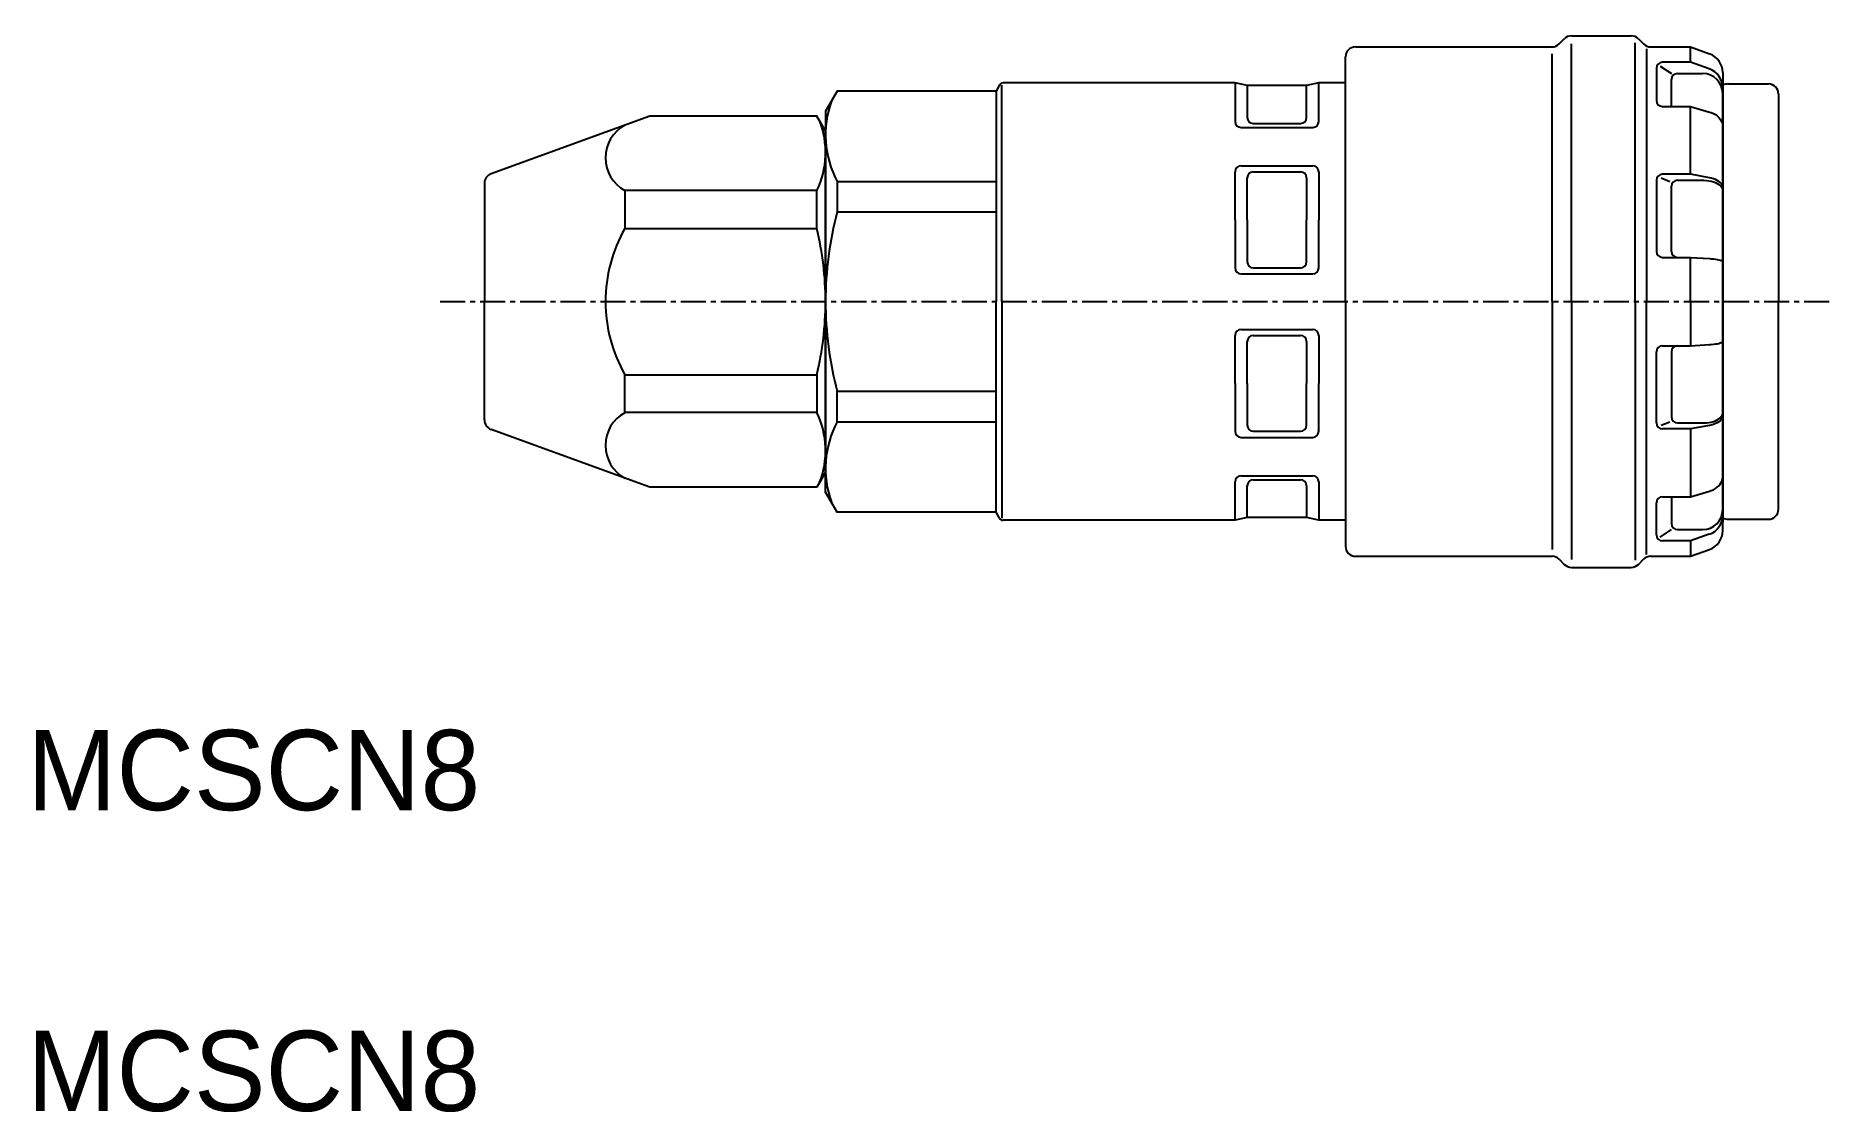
# Model space of a CAD drawing. Extents: x -52.1 to 37.3, y 116.1 to 169.8.
import ezdxf

# ---------------------------------------------------------------- set-up
doc = ezdxf.new("R2010")
doc.units = 0
doc.linetypes.add('CENTER', pattern=[2, 1.25, -0.25, 0.25, -0.25])
doc.layers.get('0').update_dxf_attribs({"linetype": 'CONTINUOUS'})
doc.layers.add('CENTER', color=1, linetype='CENTER')

msp = doc.modelspace()

# ---------------------------------------------------------------- linework, layer by layer
at = {"color": 7, "linetype": 'CONTINUOUS'}
for p, q in [((13.668, 169.258), (23.461, 169.258)), ((23.815, 169.404), (24.072, 169.661)), ((24.426, 169.808), (27.411, 169.808)), ((24.426, 156.558), (24.426, 169.411)), ((27.598, 156.558), (27.598, 169.455)), ((27.765, 169.661), (28.022, 169.404)), ((28.168, 169.162), (28.168, 156.558)), ((30.368, 168.492), (30.368, 169.258)), ((13.168, 156.558), (13.168, 168.758)), ((23.461, 156.558), (23.461, 168.915)), ((28.668, 168.192), (28.668, 166.587)), ((28.855, 168.301), (29.415, 167.928)), ((-3.964, 156.558), (-3.964, 167.352)), ((7.662, 167.458), (7.662, 165.54)), ((7.662, 167.458), (7.662, 165.54)), ((8.268, 167.33), (8.268, 165.74)), ((8.268, 167.33), (8.268, 165.74)), ((11.229, 165.74), (11.229, 167.33)), ((11.229, 165.74), (11.229, 167.33)), ((11.835, 165.54), (11.835, 167.458)), ((11.835, 165.54), (11.835, 167.458)), ((29.415, 166.287), (29.415, 167.628)), ((29.715, 167.928), (30.968, 167.928)), ((31.968, 167.975), (31.968, 156.558)), ((31.968, 156.558), (31.968, 167.558)), ((31.968, 156.558), (31.968, 167.558)), ((31.968, 156.558), (31.968, 167.558)), ((32.25, 167.408), (34.25, 167.408)), ((-4.25, 167.058), (-4.25, 156.558)), ((-4.25, 167.058), (-4.25, 156.558)), ((30.368, 162.908), (30.368, 166.287)), ((34.75, 166.908), (34.75, 156.558)), ((8.568, 165.44), (10.929, 165.44)), ((8.568, 165.44), (10.929, 165.44)), ((7.962, 165.24), (11.535, 165.24)), ((7.962, 165.24), (11.535, 165.24)), ((7.662, 160.633), (7.662, 163.026)), ((7.662, 160.633), (7.662, 163.026)), ((7.962, 163.326), (11.535, 163.326)), ((7.962, 163.326), (11.535, 163.326)), ((8.268, 160.633), (8.268, 162.726)), ((8.268, 160.633), (8.268, 162.726)), ((8.568, 163.026), (10.929, 163.026)), ((8.568, 163.026), (10.929, 163.026)), ((11.229, 162.726), (11.229, 160.633)), ((11.229, 162.726), (11.229, 160.633)), ((11.835, 163.026), (11.835, 160.633)), ((11.835, 163.026), (11.835, 160.633)), ((28.896, 162.722), (29.329, 162.551)), ((-29.75, 162.458), (-29.75, 156.558)), ((-12.173, 162.549), (-12.173, 161.03)), ((-12.173, 162.549), (-4.25, 162.549)), ((28.668, 162.608), (28.668, 159.063)), ((29.415, 159.063), (29.415, 162.308)), ((-12.173, 161.03), (-4.25, 161.03)), ((7.662, 160.633), (7.662, 158.241)), ((7.662, 160.633), (7.662, 158.241)), ((8.268, 160.633), (8.268, 158.541)), ((8.268, 160.633), (8.268, 158.541)), ((11.229, 158.541), (11.229, 160.633)), ((11.229, 158.541), (11.229, 160.633)), ((11.835, 158.241), (11.835, 160.633)), ((11.835, 158.241), (11.835, 160.633)), ((8.568, 158.241), (10.929, 158.241)), ((8.568, 158.241), (10.929, 158.241)), ((30.368, 156.558), (30.368, 158.763)), ((7.962, 157.941), (11.535, 157.941)), ((7.962, 157.941), (11.535, 157.941)), ((-29.75, 150.658), (-29.75, 156.558)), ((-4.25, 146.058), (-4.25, 156.558)), ((-4.25, 146.058), (-4.25, 156.558)), ((-3.964, 156.558), (-3.964, 145.763)), ((13.168, 156.558), (13.168, 144.358)), ((23.461, 156.558), (23.461, 144.201)), ((24.426, 156.558), (24.426, 143.704)), ((27.598, 156.558), (27.598, 143.66)), ((28.168, 143.953), (28.168, 156.558)), ((30.368, 156.558), (30.368, 154.352)), ((31.968, 156.558), (31.968, 145.558)), ((31.968, 156.558), (31.968, 145.558)), ((31.968, 156.558), (31.968, 145.558)), ((31.968, 145.14), (31.968, 156.558)), ((34.75, 146.208), (34.75, 156.558)), ((7.662, 152.482), (7.662, 154.875)), ((7.662, 152.482), (7.662, 154.875)), ((7.962, 155.175), (11.535, 155.175)), ((7.962, 155.175), (11.535, 155.175)), ((8.568, 154.875), (10.929, 154.875)), ((8.568, 154.875), (10.929, 154.875)), ((11.835, 154.875), (11.835, 152.482)), ((11.835, 154.875), (11.835, 152.482)), ((8.268, 152.482), (8.268, 154.575)), ((8.268, 152.482), (8.268, 154.575)), ((11.229, 154.575), (11.229, 152.482)), ((11.229, 154.575), (11.229, 152.482)), ((28.668, 150.508), (28.668, 154.052)), ((29.415, 154.052), (29.415, 150.808)), ((-12.173, 150.567), (-12.173, 152.086)), ((-12.173, 152.086), (-4.25, 152.086)), ((7.662, 152.482), (7.662, 150.09)), ((7.662, 152.482), (7.662, 150.09)), ((8.268, 152.482), (8.268, 150.39)), ((8.268, 152.482), (8.268, 150.39)), ((11.229, 150.39), (11.229, 152.482)), ((11.229, 150.39), (11.229, 152.482)), ((11.835, 150.09), (11.835, 152.482)), ((11.835, 150.09), (11.835, 152.482)), ((-12.173, 150.567), (-4.25, 150.567)), ((28.896, 150.393), (29.329, 150.565)), ((30.368, 150.208), (30.368, 146.829)), ((7.962, 149.79), (11.535, 149.79)), ((7.962, 149.79), (11.535, 149.79)), ((8.568, 150.09), (10.929, 150.09)), ((8.568, 150.09), (10.929, 150.09)), ((7.662, 145.658), (7.662, 147.576)), ((7.662, 145.658), (7.662, 147.576)), ((7.962, 147.876), (11.535, 147.876)), ((7.962, 147.876), (11.535, 147.876)), ((8.568, 147.676), (10.929, 147.676)), ((8.568, 147.676), (10.929, 147.676)), ((11.835, 147.576), (11.835, 145.658)), ((11.835, 147.576), (11.835, 145.658)), ((8.268, 145.785), (8.268, 147.376)), ((8.268, 145.785), (8.268, 147.376)), ((11.229, 147.376), (11.229, 145.785)), ((11.229, 147.376), (11.229, 145.785)), ((29.415, 146.829), (29.415, 145.487)), ((28.668, 144.924), (28.668, 146.529)), ((32.25, 145.708), (34.25, 145.708)), ((28.855, 144.815), (29.415, 145.187)), ((29.715, 145.187), (30.968, 145.187)), ((30.368, 144.624), (30.368, 143.858)), ((13.668, 143.858), (23.461, 143.858)), ((23.815, 143.711), (24.072, 143.454)), ((24.426, 143.308), (27.411, 143.308)), ((27.765, 143.454), (28.022, 143.711))]:
    msp.add_line(p, q, dxfattribs=at)
for points in [[(28.376, 169.258), (30.368, 169.258), (31.31, 168.915)], [(31.292, 168.159), (30.368, 168.492), (28.968, 168.492)], [(-4.077, 167.358), (-4.25, 167.058), (-12.173, 167.058), (-12.75, 166.058), (-12.75, 156.558)], [(13.168, 167.458), (11.835, 167.458), (11.229, 167.33), (8.268, 167.33), (7.662, 167.458), (-3.904, 167.458)], [(28.968, 166.287), (30.368, 166.287), (31.31, 166.01), (31.394, 165.984), (31.504, 165.937), (31.606, 165.881), (31.697, 165.815), (31.777, 165.741), (31.845, 165.66), (31.898, 165.572), (31.937, 165.481), (31.961, 165.386), (31.968, 165.29)], [(-12.75, 156.558), (-12.75, 165.058), (-13.183, 165.808), (-21.508, 165.808), (-29.421, 162.927)], [(31.968, 162.258), (31.961, 162.32), (31.937, 162.382), (31.898, 162.442), (31.845, 162.499), (31.777, 162.552), (31.697, 162.6), (31.606, 162.643), (31.504, 162.68), (31.394, 162.71), (31.31, 162.727), (30.368, 162.908), (28.968, 162.908)], [(29.715, 162.608), (30.968, 162.608), (31.031, 162.608), (31.156, 162.6), (31.277, 162.584), (31.394, 162.561), (31.504, 162.531), (31.606, 162.494), (31.697, 162.451), (31.777, 162.403), (31.845, 162.35), (31.898, 162.293), (31.937, 162.233), (31.961, 162.171), (31.968, 162.109)], [(28.968, 158.763), (30.368, 158.763), (31.31, 158.7), (31.394, 158.694), (31.504, 158.684), (31.606, 158.671), (31.697, 158.656), (31.777, 158.639), (31.845, 158.621), (31.898, 158.601), (31.937, 158.58), (31.961, 158.559), (31.968, 158.537)], [(-12.75, 156.558), (-12.75, 148.058), (-13.183, 147.308), (-21.508, 147.308), (-29.421, 150.188)], [(-4.077, 145.758), (-4.25, 146.058), (-12.173, 146.058), (-12.75, 147.058), (-12.75, 156.558)], [(28.968, 154.352), (30.368, 154.352), (31.31, 154.415), (31.394, 154.421), (31.504, 154.432), (31.606, 154.444), (31.697, 154.459), (31.777, 154.476), (31.845, 154.495), (31.898, 154.514), (31.937, 154.535), (31.961, 154.556), (31.968, 154.578)], [(31.968, 150.858), (31.961, 150.795), (31.937, 150.733), (31.898, 150.674), (31.845, 150.617), (31.777, 150.564), (31.697, 150.516), (31.606, 150.473), (31.504, 150.436), (31.394, 150.405), (31.31, 150.388), (30.368, 150.208), (28.968, 150.208)], [(29.715, 150.508), (30.968, 150.508), (31.031, 150.508), (31.156, 150.516), (31.277, 150.531), (31.394, 150.554), (31.504, 150.585), (31.606, 150.621), (31.697, 150.664), (31.777, 150.713), (31.845, 150.766), (31.898, 150.823), (31.937, 150.882), (31.961, 150.944), (31.968, 151.007)], [(28.968, 146.829), (30.368, 146.829), (31.31, 147.105), (31.394, 147.132), (31.504, 147.178), (31.606, 147.235), (31.697, 147.301), (31.777, 147.375), (31.845, 147.456), (31.898, 147.543), (31.937, 147.634), (31.961, 147.729), (31.968, 147.825)], [(13.168, 145.658), (11.835, 145.658), (11.229, 145.785), (8.268, 145.785), (7.662, 145.658), (-3.904, 145.658)], [(31.292, 144.956), (30.368, 144.624), (28.968, 144.624)], [(28.376, 143.858), (30.368, 143.858), (31.31, 144.201)]]:
    msp.add_lwpolyline(points, dxfattribs=at)
for points in [[(-22.75, 160.206), (-13.183, 160.206), (-13.183, 162.095), (-22.75, 162.095), (-22.75, 160.206)], [(-22.75, 152.909), (-13.183, 152.909), (-13.183, 151.021), (-22.75, 151.021), (-22.75, 152.909)]]:
    msp.add_lwpolyline(points, close=True, dxfattribs=at)
for centre, radius, start, end in [((13.668, 168.758), 0.5, 90, 180), ((23.461, 169.758), 0.5, 270, 315), ((24.426, 169.308), 0.5, 90, 135), ((27.411, 169.308), 0.5, 45, 90), ((28.376, 169.758), 0.5, 225, 270), ((28.968, 168.192), 0.3, 90, 180), ((30.968, 167.213), 1, 0, 71.11828), ((30.968, 167.975), 1, 0, 70), ((-3.904, 167.258), 0.2, 90, 150), ((29.715, 167.628), 0.3, 90, 180), ((30.968, 166.928), 1, 0, 90), ((32.25, 166.708), 0.7, 90, 113.72318), ((34.25, 166.908), 0.5, 0, 90), ((-7.756, 164.882), 4.994, 160.3924, 207.8451), ((28.968, 166.587), 0.3, 180, 270), ((-17.077, 163.986), 4.329, 334.09183, 21.65475), ((7.962, 165.54), 0.3, 180, 270), ((7.962, 165.54), 0.3, 180, 270), ((8.568, 165.74), 0.3, 180, 270), ((8.568, 165.74), 0.3, 180, 270), ((10.929, 165.74), 0.3, 270, 0), ((10.929, 165.74), 0.3, 270, 0), ((11.535, 165.54), 0.3, 270, 0), ((11.535, 165.54), 0.3, 270, 0), ((-21.871, 163.725), 1.852, 118.3378, 241.6622), ((-29.25, 162.458), 0.5, 110, 180), ((7.962, 163.026), 0.3, 90, 180), ((7.962, 163.026), 0.3, 90, 180), ((8.568, 162.726), 0.3, 90, 180), ((8.568, 162.726), 0.3, 90, 180), ((10.929, 162.726), 0.3, 0, 90), ((10.929, 162.726), 0.3, 0, 90), ((11.535, 163.026), 0.3, 0, 90), ((11.535, 163.026), 0.3, 0, 90), ((28.968, 162.608), 0.3, 90, 180), ((29.715, 162.308), 0.3, 90, 180), ((4.859, 156.558), 17.609, 165.28767, 180), ((-16.354, 156.558), 7.364, 150.29745, 180), ((-28.338, 156.558), 15.588, 0, 13.5362), ((7.962, 158.241), 0.3, 180, 270), ((7.962, 158.241), 0.3, 180, 270), ((8.568, 158.541), 0.3, 180, 270), ((8.568, 158.541), 0.3, 180, 270), ((10.929, 158.541), 0.3, 270, 0), ((10.929, 158.541), 0.3, 270, 0), ((11.535, 158.241), 0.3, 270, 0), ((11.535, 158.241), 0.3, 270, 0), ((28.968, 159.063), 0.3, 180, 270), ((29.715, 159.063), 0.3, 180, 270), ((-16.354, 156.558), 7.364, 180, 209.70255), ((-28.338, 156.558), 15.588, 346.4638, 0), ((4.859, 156.558), 17.609, 180, 194.71233), ((7.962, 154.875), 0.3, 90, 180), ((7.962, 154.875), 0.3, 90, 180), ((8.568, 154.575), 0.3, 90, 180), ((8.568, 154.575), 0.3, 90, 180), ((10.929, 154.575), 0.3, 0, 90), ((10.929, 154.575), 0.3, 0, 90), ((11.535, 154.875), 0.3, 0, 90), ((11.535, 154.875), 0.3, 0, 90), ((28.968, 154.052), 0.3, 90, 180), ((29.715, 154.052), 0.3, 90, 180), ((-29.25, 150.658), 0.5, 180, 250), ((-21.871, 149.39), 1.852, 118.3378, 241.6622), ((-17.077, 149.129), 4.329, 338.34525, 25.90817), ((-7.756, 148.234), 4.994, 152.1549, 199.6076), ((8.568, 150.39), 0.3, 180, 270), ((8.568, 150.39), 0.3, 180, 270), ((10.929, 150.39), 0.3, 270, 0), ((10.929, 150.39), 0.3, 270, 0), ((28.968, 150.508), 0.3, 180, 270), ((29.715, 150.808), 0.3, 180, 270), ((7.962, 150.09), 0.3, 180, 270), ((7.962, 150.09), 0.3, 180, 270), ((11.535, 150.09), 0.3, 270, 0), ((11.535, 150.09), 0.3, 270, 0), ((7.962, 147.576), 0.3, 90, 180), ((7.962, 147.576), 0.3, 90, 180), ((8.568, 147.376), 0.3, 90, 180), ((8.568, 147.376), 0.3, 90, 180), ((10.929, 147.376), 0.3, 0, 90), ((10.929, 147.376), 0.3, 0, 90), ((11.535, 147.576), 0.3, 0, 90), ((11.535, 147.576), 0.3, 0, 90), ((28.968, 146.529), 0.3, 90, 180), ((-3.904, 145.858), 0.2, 210, 270), ((30.968, 146.187), 1, 270, 0), ((30.968, 145.902), 1, 288.88172, 0), ((32.25, 146.408), 0.7, 246.27682, 270), ((34.25, 146.208), 0.5, 270, 0), ((28.968, 144.924), 0.3, 180, 270), ((29.715, 145.487), 0.3, 180, 270), ((30.968, 145.14), 1, 290, 0), ((13.668, 144.358), 0.5, 180, 270), ((23.461, 143.358), 0.5, 45, 90), ((24.426, 143.808), 0.5, 225, 270), ((27.411, 143.808), 0.5, 270, 315), ((28.376, 143.358), 0.5, 90, 135)]:
    msp.add_arc(centre, radius, start, end, dxfattribs=at)
at = {"layer": 'CENTER', "color": 1, "linetype": 'CENTER'}
msp.add_line((-31.965, 156.558), (37.272, 156.558), dxfattribs=at)

# ---------------------------------------------------------------- texts
at = {"color": 7, "linetype": 'CONTINUOUS'}
for p in [(-52.549, 131.201), (-52.549, 116.201)]:
    msp.add_text('MCSCN8', height=4, dxfattribs=at).set_placement(p)

doc.saveas('drawing.dxf')
